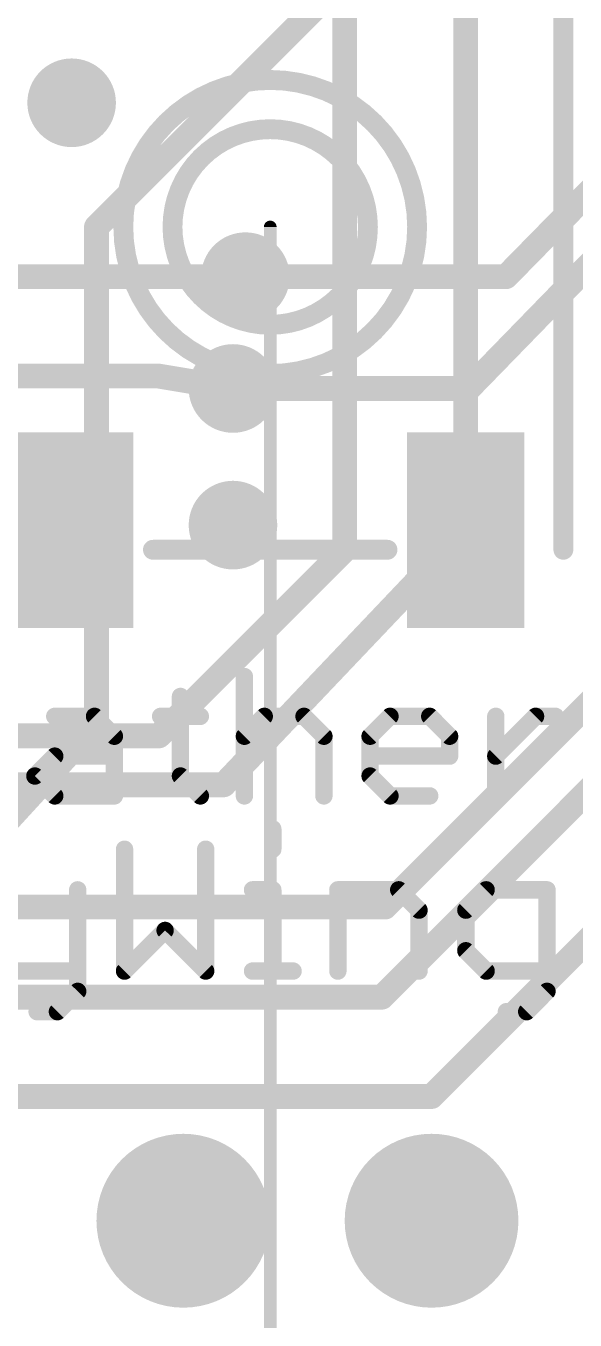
# Model space of a CAD drawing. Extents: x -7.9 to 55.5, y -9.8 to 31.
# Drawn here: x 30.14 to 35.76, y 0.25 to 13.49 of the extents above; entities that cross this region are included whole.
import ezdxf

# ---------------------------------------------------------------- set-up
doc = ezdxf.new("R2010")
doc.units = 0
for name, color, linetype in [('1', 12, 'CONTINUOUS'), ('16', 132, 'CONTINUOUS'), ('17', 110, 'CONTINUOUS'), ('18', 110, 'CONTINUOUS'), ('21', 40, 'CONTINUOUS'), ('47', 253, 'CONTINUOUS')]:
    doc.layers.add(name, color=color, linetype=linetype)

# ---------------------------------------------------------------- blocks, each defined once
blk = doc.blocks.new('RECT')
blk.add_solid([(-0.5, -0.5), (0.5, -0.5), (-0.5, 0.5), (0.5, 0.5)])
blk = doc.blocks.new('ROUNDP')
at = {"const_width": 0.5}
blk.add_lwpolyline([(0, -0.25, 1), (0, 0.25, 1), (0, -0.25)], format="xyb", dxfattribs=at)
blk = doc.blocks.new('ROUNDV')
at = {"const_width": 0.5}
blk.add_lwpolyline([(0, -0.25, 1), (0, 0.25, 1), (0, -0.25)], format="xyb", dxfattribs=at)

msp = doc.modelspace()

# ---------------------------------------------------------------- linework, layer by layer
at = {"layer": '1', "const_width": 0.254}
for points in [[(33.401, 8.128), (33.401, 15.748)], [(34.639, 8.33), (34.639, 14.53)], [(28.702, 10.922), (32.385, 10.922)], [(25.146, 9.906), (31.496, 9.906)], [(31.496, 9.906), (32.258, 9.779)], [(32.163, 5.727), (34.639, 8.33)], [(31.5, 6.227), (33.401, 8.128)], [(33.814, 4.477), (36.778, 7.441)], [(26.892, 6.227), (31.5, 6.227)], [(33.782, 3.556), (36.322, 6.096)], [(26.892, 5.727), (32.163, 5.727)], [(26.142, 4.477), (33.814, 4.477)], [(26.035, 3.556), (33.782, 3.556)]]:
    msp.add_lwpolyline(points, dxfattribs=at)
at = {"layer": '1', "const_width": 0.127}
for points in [[(32.385, 10.8585, 1), (32.385, 10.9855)], [(31.5064, 9.9686, 1), (31.4856, 9.8434)], [(31.496, 9.8425, 1), (31.496, 9.9695)], [(32.2476, 9.7164, 1), (32.2684, 9.8416)], [(34.5755, 8.33, 1), (34.7025, 8.33)], [(34.685, 8.2862, 1), (34.593, 8.3738)], [(33.4459, 8.0831, 1), (33.3561, 8.1729)], [(33.3375, 8.128, 1), (33.4645, 8.128)], [(31.5, 6.1635, 1), (31.5, 6.2905)], [(31.4551, 6.2719, 1), (31.5449, 6.1821)], [(32.117, 5.7708, 1), (32.209, 5.6832)], [(32.163, 5.6635, 1), (32.163, 5.7905)], [(33.7691, 4.5219, 1), (33.8589, 4.4321)], [(33.814, 4.4135, 1), (33.814, 4.5405)], [(33.7371, 3.6009, 1), (33.8269, 3.5111)], [(33.782, 3.4925, 1), (33.782, 3.6195)]]:
    msp.add_lwpolyline(points, format="xyb", dxfattribs=at)
at = {"layer": '16', "const_width": 0.254}
for points in [[(34.671, 9.779), (44.45, 19.812)], [(35.052, 10.922), (40.2143, 16.1799)], [(34.29, 2.54), (47.752, 16.002)], [(30.861, 11.43), (34.29, 14.859)], [(30.861, 6.35), (30.861, 11.43)], [(32.385, 10.922), (35.052, 10.922)], [(32.258, 9.779), (34.671, 9.779)], [(28.067, 3.302), (30.861, 6.35)], [(26.162, 2.54), (34.29, 2.54)]]:
    msp.add_lwpolyline(points, dxfattribs=at)
at = {"layer": '16', "const_width": 0.127}
for points in [[(30.9245, 11.43, 1), (30.7975, 11.43)], [(30.8161, 11.4749, 1), (30.9059, 11.3851)], [(32.385, 10.9855, 1), (32.385, 10.8585)], [(35.0067, 10.9665, 1), (35.0973, 10.8775)], [(35.052, 10.8585, 1), (35.052, 10.9855)], [(32.258, 9.8425, 1), (32.258, 9.7155)], [(34.6255, 9.8233, 1), (34.7165, 9.7347)], [(34.671, 9.7155, 1), (34.671, 9.8425)], [(30.7975, 6.35, 1), (30.9245, 6.35)], [(30.9078, 6.3071, 1), (30.8142, 6.3929)], [(34.2451, 2.5849, 1), (34.3349, 2.4951)], [(34.29, 2.4765, 1), (34.29, 2.6035)]]:
    msp.add_lwpolyline(points, format="xyb", dxfattribs=at)
at = {"layer": '21'}
for points, const_width in [([(35.639, 14.73), (35.639, 8.13)], 0.2032), ([(33.839, 8.13), (31.439, 8.13)], 0.2032), ([(32.3749, 6.8336), (32.3749, 5.6134)], 0.1778), ([(31.7207, 6.6303), (31.7207, 5.8168)], 0.1778), ([(30.4343, 6.4269), (30.8411, 6.4269)], 0.1778), ([(30.8411, 6.4269), (31.0445, 6.2235)], 0.1778), ([(31.5173, 6.4269), (31.9241, 6.4269)], 0.1778), ([(32.3749, 6.2235), (32.5782, 6.4269)], 0.1778), ([(32.5782, 6.4269), (32.985, 6.4269)], 0.1778), ([(32.985, 6.4269), (33.1884, 6.2235)], 0.1778), ([(33.6612, 6.2235), (33.8646, 6.4269)], 0.1778), ([(33.8646, 6.4269), (34.2713, 6.4269)], 0.1778), ([(34.2713, 6.4269), (34.4747, 6.2235)], 0.1778), ([(34.9475, 5.6134), (34.9475, 6.4269)], 0.1778), ([(34.9475, 6.0201), (35.3543, 6.4269)], 0.1778), ([(35.3543, 6.4269), (35.5577, 6.4269)], 0.1778), ([(31.0445, 6.2235), (31.0445, 5.6134)], 0.1778), ([(33.1884, 6.2235), (33.1884, 5.6134)], 0.1778), ([(33.6612, 5.8168), (33.6612, 6.2235)], 0.1778), ([(34.4747, 6.2235), (34.4747, 6.0201)], 0.1778), ([(30.231, 5.8168), (30.4343, 6.0201)], 0.1778), ([(30.4343, 6.0201), (31.0445, 6.0201)], 0.1778), ([(34.4747, 6.0201), (33.6612, 6.0201)], 0.1778), ([(30.4343, 5.6134), (30.231, 5.8168)], 0.1778), ([(31.7207, 5.8168), (31.9241, 5.6134)], 0.1778), ([(33.8646, 5.6134), (33.6612, 5.8168)], 0.1778), ([(31.0445, 5.6134), (30.4343, 5.6134)], 0.1778), ([(34.2713, 5.6134), (33.8646, 5.6134)], 0.1778), ([(32.6657, 5.276), (32.6657, 5.0684)], 0.1778), ([(31.1483, 5.0684), (31.1483, 3.8227)], 0.1778), ([(31.9788, 3.8227), (31.9788, 5.0684)], 0.1778), ([(30.669, 4.6531), (30.669, 3.6151)], 0.1778), ([(32.458, 4.6531), (32.6657, 4.6531)], 0.1778), ([(32.6657, 4.6531), (32.6657, 3.8227)], 0.1778), ([(33.3312, 3.8227), (33.3312, 4.6531)], 0.1778), ([(33.3312, 4.6531), (33.954, 4.6531)], 0.1778), ([(33.954, 4.6531), (34.1616, 4.4455)], 0.1778), ([(34.8485, 4.6531), (34.6409, 4.4455)], 0.1778), ([(35.4714, 4.6531), (34.8485, 4.6531)], 0.1778), ([(35.4714, 3.6151), (35.4714, 4.6531)], 0.1778), ([(34.1616, 4.4455), (34.1616, 3.8227)], 0.1778), ([(34.6409, 4.4455), (34.6409, 4.0303)], 0.1778), ([(31.1483, 3.8227), (31.5635, 4.2379)], 0.1778), ([(31.5635, 4.2379), (31.9788, 3.8227)], 0.1778), ([(34.6409, 4.0303), (34.8485, 3.8227)], 0.1778), ([(30.0462, 3.8227), (30.669, 3.8227)], 0.1778), ([(32.458, 3.8227), (32.8733, 3.8227)], 0.1778), ([(34.8485, 3.8227), (35.4714, 3.8227)], 0.1778), ([(30.669, 3.6151), (30.4614, 3.4075)], 0.1778), ([(35.2638, 3.4075), (35.4714, 3.6151)], 0.1778), ([(30.4614, 3.4075), (30.2538, 3.4075)], 0.1778), ([(35.0561, 3.4075), (35.2638, 3.4075)], 0.1778)]:
    msp.add_lwpolyline(points, dxfattribs=dict(at, const_width=const_width))
for points, const_width in [([(32.639, 9.9267, 1), (32.639, 12.9333, 1), (32.639, 9.9267)], 0.2032), ([(32.639, 10.43, 1), (32.639, 12.43, 1), (32.639, 10.43)], 0.2032), ([(31.439, 8.1808, 1), (31.439, 8.0792)], 0.1016), ([(33.839, 8.0792, 1), (33.839, 8.1808)], 0.1016), ([(35.5882, 8.13, 1), (35.6898, 8.13)], 0.1016), ([(32.4193, 6.8336, 1), (32.3304, 6.8336)], 0.0889), ([(31.7651, 6.6303, 1), (31.6762, 6.6303)], 0.0889), ([(30.4343, 6.4713, 1), (30.4343, 6.3824)], 0.0889), ([(30.8725, 6.4583, 1), (30.8097, 6.3955)], 0.0889), ([(30.8411, 6.3824, 1), (30.8411, 6.4713)], 0.0889), ([(31.5173, 6.4713, 1), (31.5173, 6.3824)], 0.0889), ([(31.9241, 6.3824, 1), (31.9241, 6.4713)], 0.0889), ([(32.5782, 6.4713, 1), (32.5782, 6.3824)], 0.0889), ([(32.6097, 6.3955, 1), (32.5468, 6.4583)], 0.0889), ([(33.0164, 6.4583, 1), (32.9536, 6.3955)], 0.0889), ([(32.985, 6.3824, 1), (32.985, 6.4713)], 0.0889), ([(33.8646, 6.4713, 1), (33.8646, 6.3824)], 0.0889), ([(33.896, 6.3955, 1), (33.8331, 6.4583)], 0.0889), ([(34.3028, 6.4583, 1), (34.2399, 6.3955)], 0.0889), ([(34.2713, 6.3824, 1), (34.2713, 6.4713)], 0.0889), ([(34.992, 6.4269, 1), (34.9031, 6.4269)], 0.0889), ([(35.3543, 6.4713, 1), (35.3543, 6.3824)], 0.0889), ([(35.3857, 6.3955, 1), (35.3229, 6.4583)], 0.0889), ([(35.5577, 6.3824, 1), (35.5577, 6.4713)], 0.0889), ([(31.0889, 6.2235, 1), (31, 6.2235)], 0.0889), ([(31.013, 6.1921, 1), (31.0759, 6.2549)], 0.0889), ([(32.3434, 6.2549, 1), (32.4063, 6.1921)], 0.0889), ([(33.2328, 6.2235, 1), (33.1439, 6.2235)], 0.0889), ([(33.1569, 6.1921, 1), (33.2198, 6.2549)], 0.0889), ([(33.6298, 6.2549, 1), (33.6926, 6.1921)], 0.0889), ([(33.7057, 6.2235, 1), (33.6168, 6.2235)], 0.0889), ([(34.5191, 6.2235, 1), (34.4303, 6.2235)], 0.0889), ([(34.4433, 6.1921, 1), (34.5061, 6.2549)], 0.0889), ([(30.4343, 6.0646, 1), (30.4343, 5.9757)], 0.0889), ([(30.4658, 5.9887, 1), (30.4029, 6.0516)], 0.0889), ([(31.0445, 5.9757, 1), (31.0445, 6.0646)], 0.0889), ([(33.6612, 6.0646, 1), (33.6612, 5.9757)], 0.0889), ([(34.4747, 5.9757, 1), (34.4747, 6.0646)], 0.0889), ([(34.9161, 6.0516, 1), (34.979, 5.9887)], 0.0889), ([(34.4303, 6.0201, 1), (34.5191, 6.0201)], 0.0889), ([(30.2624, 5.8482, 1), (30.1995, 5.7853)], 0.0889), ([(30.1995, 5.8482, 1), (30.2624, 5.7853)], 0.0889), ([(31.7521, 5.8482, 1), (31.6893, 5.7853)], 0.0889), ([(31.6762, 5.8168, 1), (31.7651, 5.8168)], 0.0889), ([(33.6926, 5.8482, 1), (33.6298, 5.7853)], 0.0889), ([(33.6168, 5.8168, 1), (33.7057, 5.8168)], 0.0889), ([(30.4343, 5.6579, 1), (30.4343, 5.569)], 0.0889), ([(31.0445, 5.569, 1), (31.0445, 5.6579)], 0.0889), ([(33.8646, 5.6579, 1), (33.8646, 5.569)], 0.0889), ([(34.2713, 5.569, 1), (34.2713, 5.6579)], 0.0889), ([(30.4029, 5.582, 1), (30.4658, 5.6448)], 0.0889), ([(31, 5.6134, 1), (31.0889, 5.6134)], 0.0889), ([(31.8926, 5.582, 1), (31.9555, 5.6448)], 0.0889), ([(32.3304, 5.6134, 1), (32.4193, 5.6134)], 0.0889), ([(33.1439, 5.6134, 1), (33.2328, 5.6134)], 0.0889), ([(33.8331, 5.582, 1), (33.896, 5.6448)], 0.0889), ([(34.9031, 5.6134, 1), (34.992, 5.6134)], 0.0889), ([(32.7101, 5.276, 1), (32.6212, 5.276)], 0.0889), ([(31.1928, 5.0684, 1), (31.1039, 5.0684)], 0.0889), ([(32.0232, 5.0684, 1), (31.9343, 5.0684)], 0.0889), ([(32.6212, 5.0684, 1), (32.7101, 5.0684)], 0.0889), ([(30.7135, 4.6531, 1), (30.6246, 4.6531)], 0.0889), ([(32.458, 4.6976, 1), (32.458, 4.6087)], 0.0889), ([(32.7101, 4.6531, 1), (32.6212, 4.6531)], 0.0889), ([(32.6657, 4.6087, 1), (32.6657, 4.6976)], 0.0889), ([(33.3312, 4.6976, 1), (33.3312, 4.6087)], 0.0889), ([(33.3756, 4.6531, 1), (33.2867, 4.6531)], 0.0889), ([(33.9855, 4.6846, 1), (33.9226, 4.6217)], 0.0889), ([(33.954, 4.6087, 1), (33.954, 4.6976)], 0.0889), ([(34.8485, 4.6976, 1), (34.8485, 4.6087)], 0.0889), ([(34.88, 4.6217, 1), (34.8171, 4.6846)], 0.0889), ([(35.5158, 4.6531, 1), (35.4269, 4.6531)], 0.0889), ([(35.4714, 4.6087, 1), (35.4714, 4.6976)], 0.0889), ([(34.2061, 4.4455, 1), (34.1172, 4.4455)], 0.0889), ([(34.1302, 4.4141, 1), (34.1931, 4.477)], 0.0889), ([(34.6095, 4.477, 1), (34.6723, 4.4141)], 0.0889), ([(34.6854, 4.4455, 1), (34.5965, 4.4455)], 0.0889), ([(31.595, 4.2693, 1), (31.5321, 4.2065)], 0.0889), ([(31.595, 4.2065, 1), (31.5321, 4.2693)], 0.0889), ([(34.6723, 4.0617, 1), (34.6095, 3.9989)], 0.0889), ([(34.5965, 4.0303, 1), (34.6854, 4.0303)], 0.0889), ([(30.669, 3.7783, 1), (30.669, 3.8672)], 0.0889), ([(31.1169, 3.8541, 1), (31.1797, 3.7913)], 0.0889), ([(31.1039, 3.8227, 1), (31.1928, 3.8227)], 0.0889), ([(31.9343, 3.8227, 1), (32.0232, 3.8227)], 0.0889), ([(31.9473, 3.7913, 1), (32.0102, 3.8541)], 0.0889), ([(32.458, 3.8672, 1), (32.458, 3.7783)], 0.0889), ([(32.6212, 3.8227, 1), (32.7101, 3.8227)], 0.0889), ([(32.8733, 3.7783, 1), (32.8733, 3.8672)], 0.0889), ([(33.2867, 3.8227, 1), (33.3756, 3.8227)], 0.0889), ([(34.1172, 3.8227, 1), (34.2061, 3.8227)], 0.0889), ([(34.8485, 3.8672, 1), (34.8485, 3.7783)], 0.0889), ([(34.8171, 3.7913, 1), (34.88, 3.8541)], 0.0889), ([(35.4714, 3.7783, 1), (35.4714, 3.8672)], 0.0889), ([(30.6246, 3.6151, 1), (30.7135, 3.6151)], 0.0889), ([(30.7005, 3.5837, 1), (30.6376, 3.6465)], 0.0889), ([(35.4269, 3.6151, 1), (35.5158, 3.6151)], 0.0889), ([(35.5028, 3.5837, 1), (35.4399, 3.6465)], 0.0889), ([(30.2538, 3.4519, 1), (30.2538, 3.363)], 0.0889), ([(30.43, 3.4389, 1), (30.4929, 3.3761)], 0.0889), ([(30.4614, 3.363, 1), (30.4614, 3.4519)], 0.0889), ([(35.0561, 3.4519, 1), (35.0561, 3.363)], 0.0889), ([(35.2323, 3.4389, 1), (35.2952, 3.3761)], 0.0889), ([(35.2638, 3.363, 1), (35.2638, 3.4519)], 0.0889)]:
    msp.add_lwpolyline(points, format="xyb", dxfattribs=dict(at, const_width=const_width))
at = {"layer": '47', "const_width": 0.13}
msp.add_lwpolyline([(32.639, 11.43), (32.639, -9.697)], dxfattribs=at)
at = {"layer": '47', "const_width": 0.065}
msp.add_lwpolyline([(32.6715, 11.43, 1), (32.6065, 11.43)], format="xyb", dxfattribs=at)

# ---------------------------------------------------------------- block references
at = {"layer": '1', "xscale": 2, "yscale": 1.2, "rotation": 270}
for p in [(30.639, 8.33), (34.639, 8.33)]:
    msp.add_blockref('RECT', p, dxfattribs=at)
at = {"layer": '17', "xscale": 1.778, "yscale": 1.778}
for p in [(31.75, 1.27), (31.75, 1.27), (34.29, 1.27), (34.29, 1.27)]:
    msp.add_blockref('ROUNDP', p, dxfattribs=at)
at = {"layer": '18', "xscale": 0.9064, "yscale": 0.9064}
for p in [(30.607, 12.7), (30.607, 12.7), (32.385, 10.922), (32.385, 10.922), (32.258, 9.779), (32.258, 9.779), (32.258, 8.382), (32.258, 8.382)]:
    msp.add_blockref('ROUNDV', p, dxfattribs=at)

doc.saveas('drawing.dxf')
